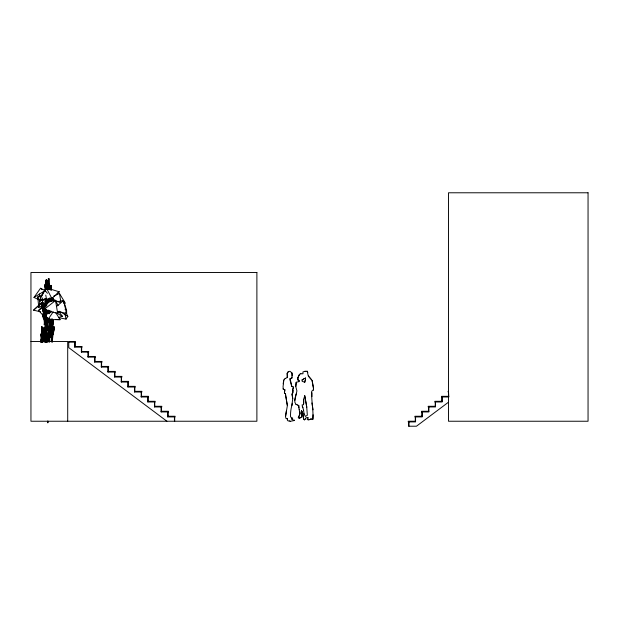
<?xml version="1.0" encoding="UTF-8"?>
<svg xmlns="http://www.w3.org/2000/svg" width="619" height="619" viewBox="0 0 619 619"><rect width="100%" height="100%" fill="white"/><g stroke="black" fill="none" stroke-linecap="round" stroke-linejoin="round"><path stroke-width="0.93" d="M49.566 318.878L49.566 320.758L48.746 322.066L47.346 320.828L47.423 318.05M49.574 313.245L49.582 311.365M49.59 301.971L49.59 300.099M74.752 347.143L74.752 342.16L74.752 347.143L82.064 347.143L82.064 346.478L74.752 346.478M81.399 352.126L81.399 351.46L88.703 351.46L88.703 352.126L81.391 352.126L81.399 347.143M88.037 357.109L88.037 356.451L95.349 356.451L95.349 357.109L88.037 357.109L88.037 352.126M94.684 362.1L94.684 361.434L101.996 361.434L101.996 362.1L94.684 362.1L94.684 357.109M101.33 367.082L101.33 366.417L108.642 366.417L108.642 367.082L101.33 367.082L101.33 362.1M107.977 372.065L107.977 371.4L115.289 371.4L115.289 372.065L107.977 372.065L107.977 367.082M114.623 377.048L114.623 376.383L121.928 376.383L121.928 377.048L114.616 377.048L114.616 372.065M121.27 382.031L121.27 381.366L128.574 381.366L128.574 382.031L121.262 382.031L121.262 377.048M127.909 387.014L127.909 386.349L135.221 386.349L135.221 387.014L127.909 387.014L127.909 382.031M134.555 391.997L134.555 391.332L141.867 391.332L141.867 391.997L134.555 391.997L134.555 387.014M141.202 396.98L141.202 396.322L148.514 396.322L148.514 396.98L141.202 396.98L141.202 391.997M147.848 401.971L147.848 401.305L155.16 401.305L155.16 401.971L147.848 401.971L147.848 396.98M154.495 406.954L154.495 406.288L161.799 406.288L161.799 406.954L154.487 406.954L154.487 401.971M161.141 411.937L161.141 411.271L168.445 411.271L168.445 411.937L161.133 411.937L161.133 406.954M167.78 416.92L167.78 416.254L175.092 416.254L175.092 416.92L167.78 416.92L167.78 411.937M45.907 311.651L45.907 309.84M49.187 321.253L49.195 319.404M46.502 317.261L46.487 319.172L45.682 320.34L44.947 311.156L45.798 309.941L46.533 319.133L45.682 320.34M50.062 319.342L50.441 333.664M51.199 300.091L51.207 297.925L51.021 301.538M51.841 300.37L51.849 298.203L51.717 300.911M49.628 318.708L49.667 338.059M311.93 396.64L311.953 392.794M50.271 319.11L50.185 337.409L51.245 336.481L50.487 319.427M46.518 314.398L46.557 309.724M45.125 323.087L43.864 314.313L43.384 313.98L43.454 309.399M303.581 403.983L303.658 399.294L304.788 395.696L306.745 407.217L307.334 415.256L305.399 416.455L304.014 413.871M303.743 399.294L303.666 403.983L303.109 404.911L302.072 404.88L303.65 410.366M46.827 342.361L47.191 332.457M49.04 287.827L48.924 278.712L48.367 278.767L48.042 288.222M48.746 322.066L48.8 319.234M48.901 313.57L48.955 310.738M52.576 318.901L52.259 326.112M45.357 323.01L45.458 318.243M44.638 322.948L44.251 324.782L44.344 321.106L44.638 322.948L45.821 324.805L45.682 331.405L46.286 329.556L45.628 322.383M48.932 288.849L49.04 284.268L48.297 283.773L48.027 289.181M47.129 341.858C47.702 331.42 44.591 321.269 44.204 310.916L44.576 315.597L45.257 317.129M48.808 289.143L48.947 283.432M48.708 284.051L48.584 288.616L47.47 280.446L47.849 288.787M47.555 313.431L47.632 310.661M47.841 303.271L47.918 300.501M45.535 314.429L45.682 309.616M48.22 288.794L48.367 278.767M48.994 284.245L48.855 288.794L48.615 285.413L49.133 289.019M48.978 319.288L48.468 341.765M49.845 319.211L49.466 342.067M43.469 308.486L43.639 304.037L44.289 303.883L44.506 307.264M44.359 307.744L44.289 303.883M43.492 341.82L41.605 331.095L41.697 326.662L41.535 330.995L42.742 338.864L43.655 340.968M48.15 288.33L48.336 283.804M48.421 288.516L48.622 283.997M46.75 334.407L46.587 342.098M301.43 413.144L301.554 410.621L302.629 412.796L303.589 418.73L304.432 419.868L303.511 418.73L302.552 412.796L301.468 410.621L301.352 413.144L301.94 414.722L301.585 417.028L299.317 418.196L300.176 417.972M47.214 323.923L47.485 318.506M46.216 341.68L46.735 335.235M290.056 378.813L290.706 378.371L290.056 378.813L289.994 380.012L291.758 386.48L293.011 386.705L293.545 388.043L292.508 389.498L292.934 390.016L292.756 392.856L291.975 394.094L292.694 398.443M290.141 378.813L291.843 386.48M47.392 328.735L47.911 318.731M49.822 325.246L49.396 332.581L47.81 330.616M51.215 324.689L51.323 322.894M41.697 326.662L42.301 327.111C41.55 332.418 44.011 337.378 44.932 342.431M292.586 389.498L293.011 390.016L292.833 392.856L292.06 394.094L292.772 398.443L291.797 405.669A34.238 32.544 90 0 0 290.566 416.997L292.748 418.165L291.611 418.823L292.454 419.612L294.451 420.494L290.388 421.284M51.594 318.824L49.535 337.951M51.06 341.665L52.128 327.822M296.044 404.408C292.795 401.019 296.416 395.015 296.911 390.899L295.75 386.48L296.199 382.256L298.977 381.621L299.124 380.584L298.025 380.112L297.785 377.807L299.495 374.302L300.865 373.768M49.505 289.638L49.597 287.239L50.255 288.57L49.597 287.239M50.085 289.816L50.216 287.997M46.208 312.425L45.775 310.753L46.247 309.871L46.673 311.55L46.208 312.425L46.348 310.514M50.65 312.494L50.781 310.692M52.12 332.89L52.576 326.762L53.203 327.25L53.265 328.728L52.808 334.864L52.182 334.376L52.12 332.89L52.747 333.378L52.808 334.864M52.182 334.376L52.576 326.762M52.747 333.378L53.203 327.25M52.073 319.35L49.087 342.036M51.385 301.538L51.532 299.735M45.821 289.785L45.644 285.816L46.247 284.833L45.752 286.945L46.046 289.491M46.402 289.15L46.301 286.288L45.775 286.999M285.413 378.402L287.293 377.582L287.363 375.942M287.293 377.582L287.092 374.843M45.295 323.211L45.357 318.104M45.373 322.367L45.527 320.688M51.725 339.808L52.336 333.239L53.807 326.615L51.95 332.929L51.284 338.284M285.576 395.324L287.386 405.507L285.506 416.517L285.924 418.413L287.502 418.986L287.317 420.115L288.106 420.935L289.359 420.966M47.33 323.683L47.903 318.073M51.16 335.049L51.346 333.223M50.665 327.768L51.926 325.911L53.141 320.333L53.427 322.499L51.153 331.382L50.665 327.768L52.306 324.325L53.141 320.333M44.599 321.872L42.765 316.642L43.245 313.4L44.142 315.396M42.765 316.642L43.245 313.4M52.166 342.446L52.979 334.825L54.41 328.898L54.008 326.724M295.828 386.48L296.199 382.256M310.398 419.52L311.102 418.831L312.015 419.612L312.881 419.295C313.554 410.002 311.272 400.609 311.69 391.247L313.315 390.063L313.446 388.268L312.046 380.453M313.315 390.063L313.524 388.268L312.131 380.453L308.301 376.004L307.194 371.245L307.844 372.568M285.583 416.517L286.334 411.001M49.133 301.298L49.342 299.635M51.052 290.226L51.478 286.767L50.928 285.351L50.348 289.088M49.984 301.77L50.216 299.89M44.553 316.208L42.634 308.672L42.912 306.467L43.4 308.061M51.625 341.874L52.6 334.515L54.209 328.797L53.807 326.615M48.553 312.626L48.8 310.862M51.191 290.234L51.478 286.767M283.192 383.803L283.734 380.143L284.415 379.161M283.819 380.143L283.045 386.829L283.34 389.258L284.833 389.831L284.431 392.972L284.833 389.831M294.876 400.555L296.161 394.024M51.346 335.39L51.826 332.302M301.863 414.722L301.585 417.028M53.528 321.532L52.716 326.608L51.153 331.382M39.136 296.78L39.608 293.94M291.874 405.669L292.3 403.271M45.984 303.148L38.765 307.542L39.84 301.685L42.734 297.917M50.433 289.274L50.928 285.351M45.357 289.785L45.001 286.473L45.752 284.663L46.131 287.85M45.644 285.816L45.961 289.421L45.752 284.663M305.515 379.254L305.399 377.992L305.6 379.254L304.703 382.225L305.152 380.422M51.369 299.743L51.013 301.53L50.541 299.666M43.562 306.537L41.798 306.978L42.185 305.121M51.717 331.444L52.089 329.672M44.22 333.2L44.669 331.258L46.038 337.262M44.622 333.068L44.924 331.776M52.785 299.194L53.002 298.319L53.102 301.027L52.785 299.194L52.089 300.602L49.272 301.275L52.089 300.602M49.009 282.775L48.924 278.712M287.17 374.843L287.448 372.414L288.555 371.493L289.963 371.307L291.905 372.886C292.671 373.737 291.379 380.112 292.029 377.428M41.798 306.978L41.783 303.89L42.835 300.308M44.429 309.446L44.568 312.858L45.063 313.183L43.879 314.305L42.44 308.007L42.912 306.467M299.395 418.196L298.296 417.786L299.944 413.585L299.735 411.318M299.186 416.239L300.022 413.585L299.132 409.546M45.086 326.043L45.682 331.405L45.342 327.49L45.945 325.64L47.33 324.588L47.632 329.935L46.796 331.397L46.541 326.94M41.241 338.655L40.869 342.245L41.241 338.655L42.579 341.479M48.236 310.196L47.423 312.44L47.253 310.622M52.383 299.998L53.002 298.319M45.852 289.661L45.628 280.817L46.464 279.78L46.943 288.539M46.324 288.299L46.464 279.78M48.468 421.253L47.802 422.87L47.671 421.021M49.806 332.968L50.472 331.428M45.481 289.22L44.963 284.864L45.466 283.719L45.999 287.665M45.032 285.645L45.466 283.719M44.251 312.185L44.854 310.831C46.317 319.319 48.29 327.807 49.404 336.488L50.185 337.409M298.025 380.112L297.871 377.807L299.573 374.302M293.011 386.705L293.46 388.043L292.508 389.498M45.133 305.066L45.922 303.465M305.213 419.109L305.956 417.786L307.426 417.593M59.192 311.225L57.66 313.431L43.725 309.763L48.104 301.36L55.548 300.486L58.093 305.546M41.844 342.013L40.846 334.407L41.295 333.571L42.541 342.361M41.713 342.253L40.908 334.802L41.357 333.974M39.662 299.789L46.324 287.881L59.308 291.82L51.895 298.513L39.662 299.789L42.541 299.41M40.165 297.809L44.823 289.862L45.141 291.611M298.83 417.059L298.296 417.786M48.236 288.578L48.104 286.226L48.615 285.413M48.553 288.764L48.421 286.404L48.932 285.591M47.346 320.828L48.166 319.52M304.788 382.225L302.157 381.343L302.01 379.919L305.477 377.992M302.095 379.919L303.472 379.478L304.006 378.627M44.947 311.156L45.798 309.941M58.673 317.663L66.071 319.11L67.835 316.386L65.761 312.046M51.71 311.481L44.878 314.676L47.957 319.536L53.219 311.829M38.672 299.619L33.991 297.437L40.544 288.261L45.179 290.574L47.423 293.321M47.717 342.052L49.249 339.916L47.942 326.964L46.719 321.307M45.698 287.982L46.216 287.27M47.16 288.647L46.773 281.32L47.47 280.446M42.425 331.838L43.338 331.459L43.051 338.051L42.533 337.904L42.425 331.838L43.338 331.459M42.533 337.904L42.827 331.312M43.299 310.08L44.599 317.547L43.059 311.009L44.823 308.703M45.373 338.183L44.011 334.786L43.67 328.697L44.305 327.892L43.647 327.931L43.817 333.951L44.955 337.502L45.288 342.261M45.001 286.473L45.52 285.854M46.773 281.32L47.539 287.603M48.267 300.339L48.305 301.306L49.249 300.254M44.011 316.487L38.571 310.405L47.106 301.066M311.187 418.831L308.811 419.868M43.384 313.98L44.568 312.858M40.684 311.829L33.581 310.165L42.2 302.219M33.581 310.165L38.479 305.724M39.871 304.455L41.272 303.186M304.347 419.868L305.299 419.109M57.087 306.041L63.502 300.571L66.597 310.289L66.651 313.423L57.559 311.465M288.64 371.493L286.914 373.768M43.725 309.763L55.548 300.486L57.66 313.431M448.125 402.466L416.455 426.22L408.656 426.22L408.656 421.903M46.541 304.664L42.804 307.287L43.059 311.009M284.338 379.161L285.498 378.402M41.783 303.89L49.203 298.753M56.979 293.367L59.308 291.82M38.571 310.405L42.897 307.597M33.991 297.437L45.179 290.574M308.896 419.868L307.256 419.612L307.225 418.854L308.293 418.258L308.208 417.562L307.341 417.593M45.767 306.738L45.752 300.973L46.425 300.702L46.41 299.697L46.541 305.113M53.768 296.044L59.455 293.452L65.397 303.271L63.656 303.171M38.765 307.542L37.744 296.911L41.984 295.155M53.296 300.772L55.091 300.114M300.78 373.768L302.993 373.768L302.908 371.934L305.028 371.276M45.628 280.817L46.116 280.67M43.624 304.386L44.282 304.231M59.78 316.943L62.534 316.394L59.022 311.984M56.035 301.879L63.502 300.571L66.651 313.423M46.464 323.946L47.121 323.861L46.951 317.191M44.607 298.791L46.394 298.59L45.767 295.101M48.321 278.96L48.87 278.914M304.943 371.276L307.279 371.245M30.95 341.495L67.703 341.495L67.703 421.237M68.771 342.16L75.417 342.16L75.417 341.495L68.771 341.495L68.771 347.646L166.898 421.237M291.905 372.886L292.122 375.88M299.124 380.584L298.977 381.621M283.169 388.438L283.34 389.258M448.527 391.997L448.79 396.98L441.479 396.98L441.479 396.322L448.79 396.322M285.491 393.754L287.301 405.507M442.144 401.305L434.84 401.305L434.84 401.971L442.152 401.971L442.152 396.98M298.83 407.875L298.683 405.476L299.217 409.546M435.505 406.288L428.193 406.288L428.193 406.954L435.505 406.954L435.505 401.971M428.859 411.271L421.547 411.271L421.547 411.937L428.859 411.937L428.859 406.954M422.212 416.254L414.9 416.254L414.9 416.92L422.212 416.92L422.212 411.937M291.611 418.823L292.539 419.612M287.502 418.986L286.729 418.506M312.881 419.295L313.067 414.753M294.396 420.084L294.451 420.494M415.566 421.237L408.254 421.237L408.254 421.903L415.566 421.903L415.566 416.92M47.957 319.536L60.12 319.683L55.733 312.634M290.628 378.371L291.789 378.402M55.834 319.536L60.12 319.683M42.301 327.111C41.14 332.202 44.576 337.332 45.38 342.369M40.784 300.153L53.335 299.975L51.447 298.025M47.632 329.935L46.286 329.556L45.821 324.805M289.274 420.966L290.466 421.284M42.928 337.378L43.446 337.525M283.254 389.258L284.755 389.831M297.453 405.004L298.768 405.476M295.959 404.408L297.538 405.004M49.713 297.886L60.175 302.621M56.693 313.137L62.534 316.394M60.507 311.837L67.835 316.386M65.049 309.283L66.597 310.289M41.032 303.148L44.932 305.848M284.431 392.972L285.576 393.754M52.638 328.248L53.265 328.728M49.133 299.867L50.565 301.012M40.544 288.261L41.914 289.491M311.024 379.161L308.386 376.004M46.324 287.881L51.895 298.513M302.25 406.459L302.877 407.72M41.326 340.883L41.991 342.292M40.777 340.017L41.783 342.137M43.106 314.731L44.259 317.238M45.055 321.462L42.904 315.311M37.744 296.911L39.84 301.685M51.052 285.97L51.601 287.386M46.634 288.106L46.92 288.996M53.041 321.307L53.427 322.499M43.887 309.647L44.614 312.038M42.44 308.007L42.634 308.672M52.414 297.6L53.396 301.19M304.703 395.696L306.823 407.217M64.871 313.856L66.071 319.11M313.09 409.832L311.891 402.954M44.669 331.258L45.783 336.744M45.21 337.378L45.589 339.204M44.591 335.034L45.52 339.607M45.117 337.208L45.551 339.39M49.535 311.357L49.853 312.951M42.742 342.423L41.295 333.571M49.404 299.998L49.682 301.6M59.455 293.452L60.755 301.275M40.846 334.407L40.908 334.802M45.404 324.967L45.961 328.735M44.723 331.66L44.97 333.301L45.435 331.343L45.876 335.653M46.301 286.288L46.657 288.926M51.3 326.105L51.787 329.718M303.565 410.366L304.099 413.871M45.055 337.193L45.233 338.608M44.885 323.613L45.342 327.49M47.485 300.076L47.795 302.884M46.742 342.454L46.038 335.97L44.359 331.474L44.305 327.892M45.233 285.274L45.69 289.808M44.723 309.802L44.893 311.489M45.303 336.782L45.473 338.523M46.232 299.712L46.742 305.167M44.963 284.864L45.396 289.506M46.247 284.833L46.572 288.446M47.965 301.399L47.841 299.882L46.92 301.291L47.052 302.807L46.812 300.022M45.466 310.343L46.201 319.528M45.272 310.761L46.007 319.946M45.976 279.927L46.464 288.144M47.338 300.107L47.462 301.801M48.065 310.251L48.274 313.067M46.742 304.533L46.464 300.107M47.121 310.096L47.377 313.81M46.425 300.702L46.68 305.461M49.404 311.28L49.497 313.144M46.146 330.6L46.611 341.634M43.771 311.581L43.879 314.305M48.901 310.343L49.025 313.879M48.243 299.48L48.305 301.306M43.647 327.931L43.67 328.697M45.76 301.012L45.914 306.227M46.812 310.815L46.874 314.336M42.943 331.985L43.051 338.051M48.019 310.305L48.065 313.199M47.586 310.359L47.632 313.082M49.574 300.068L49.597 301.855M47.872 300.223L47.911 302.892M47.462 300.494L47.493 303.163M43.639 304.037L43.663 307.891M448.125 391.332L448.125 391.997M441.881 396.98L441.881 401.305M435.234 401.971L435.234 406.288M428.588 406.954L428.588 411.271M421.949 411.937L421.949 416.254M415.303 416.92L415.303 421.237M408.919 421.903L408.927 426.22M174.697 416.92L174.697 421.237M174.426 416.92L174.426 421.237M168.051 411.937L168.051 416.254M161.404 406.954L161.404 411.271M154.758 401.971L154.758 406.288M148.111 396.98L148.111 401.305M141.465 391.997L141.465 396.322M134.826 387.014L134.826 391.332M128.179 382.031L128.179 386.349M121.533 377.048L121.533 381.366M114.886 372.065L114.886 376.383M108.24 367.082L108.24 371.4M101.593 362.1L101.593 366.417M94.955 357.109L94.955 361.434M88.308 352.126L88.308 356.451M81.662 347.143L81.662 351.46M75.015 342.16L75.015 346.478M588.05 192.78L448.504 192.78L448.504 421.237L588.05 421.237L588.05 192.78M256.885 272.492L30.95 272.492L30.95 421.237L256.885 421.237L256.885 272.492"/></g></svg>
